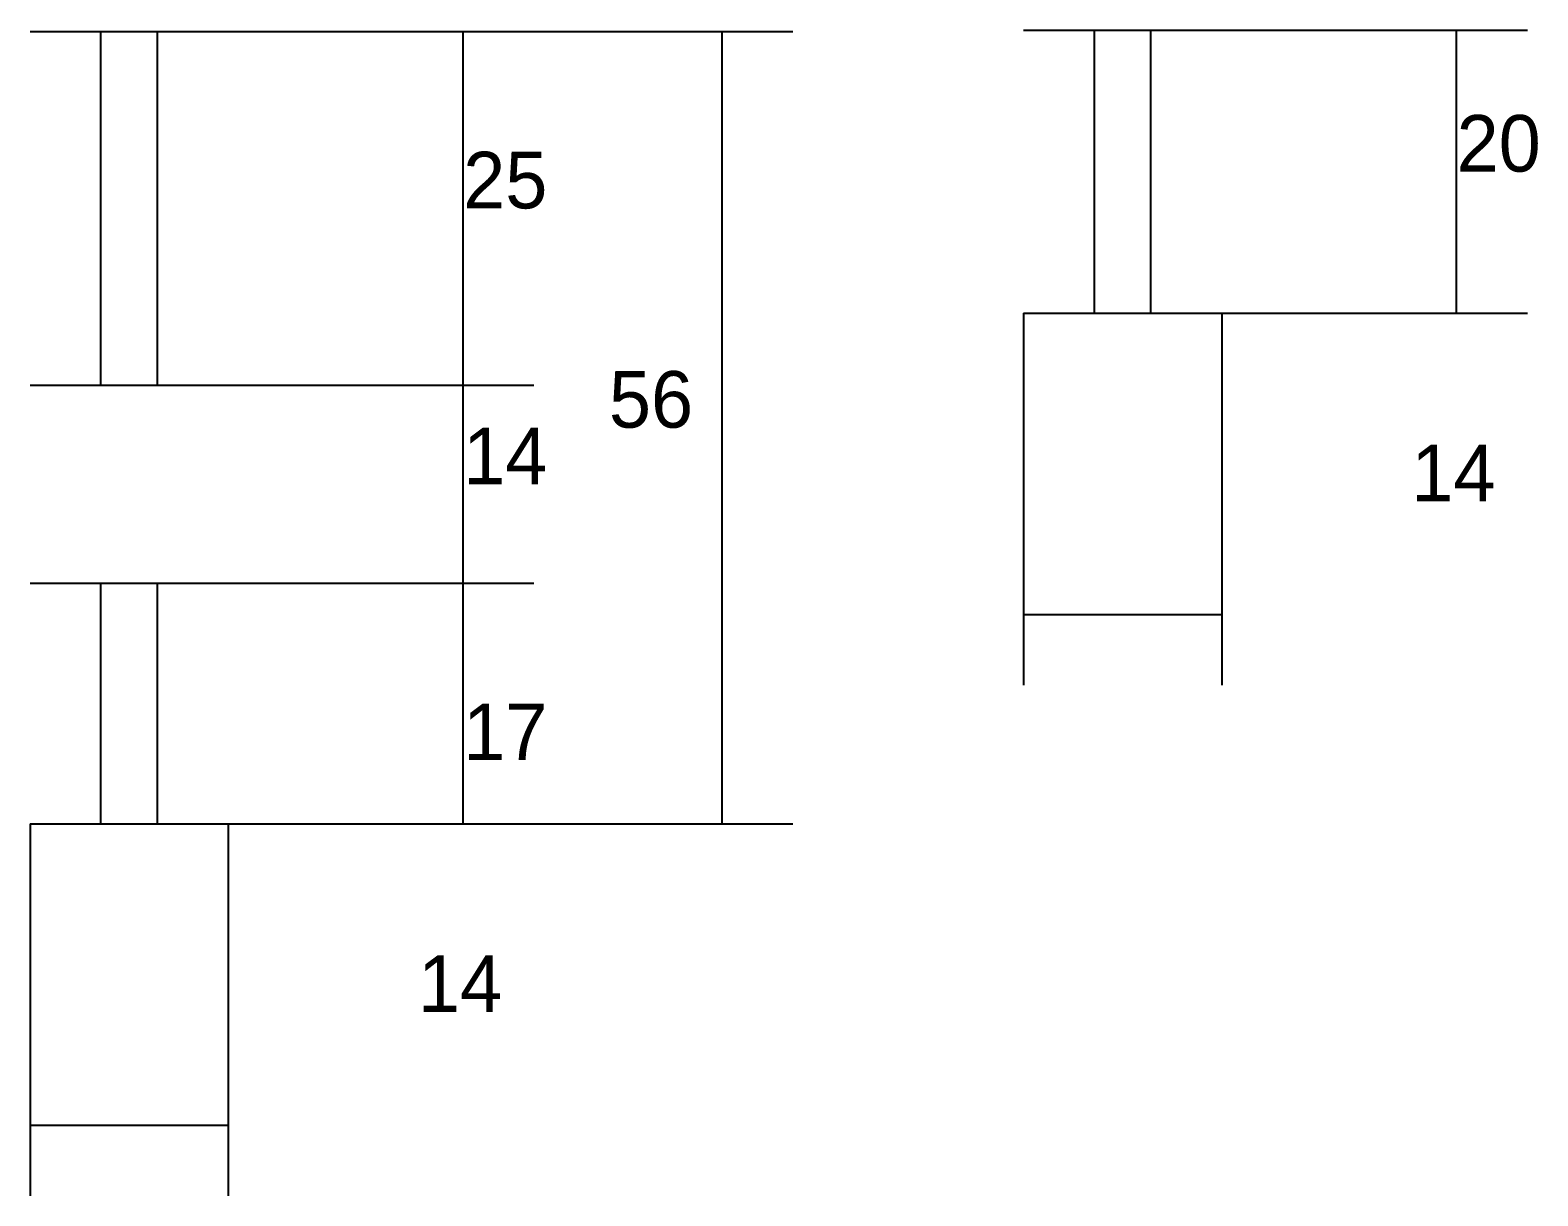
# Model space of a CAD drawing. Header units: metres. Extents: x 2486 to 4256, y -3557 to -3239.
# Drawn here: x 2691.4 to 2797.9, y -3446.5 to -3364.1 of the extents above; entities that cross this region are included whole.
import ezdxf

# ---------------------------------------------------------------- set-up
doc = ezdxf.new("R2010")
doc.units = ezdxf.units.M
for name, color, linetype in [('COTA', 4, 'Continuous'), ('Painéis', 200, 'Continuous'), ('SARR_EDITAR', 141, 'Continuous')]:
    doc.layers.add(name, color=color, linetype=linetype)

msp = doc.modelspace()

# ---------------------------------------------------------------- linework, layer by layer
at = {"layer": 'COTA'}
for p, q in [((2705.4, -3364.2), (2727, -3364.2)), ((2705.4, -3364.2), (2745.3, -3364.2)), ((2722, -3389.2), (2722, -3364.2)), ((2740.3, -3420.2), (2740.3, -3364.2)), ((2775.6, -3364.1), (2797.2, -3364.1)), ((2792.2, -3384.1), (2792.2, -3364.1)), ((2761.6, -3384.1), (2761.6, -3410.4)), ((2775.6, -3384.1), (2797.2, -3384.1)), ((2775.6, -3384.1), (2775.6, -3410.4)), ((2705.4, -3389.2), (2727, -3389.2)), ((2705.4, -3389.2), (2727, -3389.2)), ((2722, -3403.2), (2722, -3389.2)), ((2705.4, -3403.2), (2727, -3403.2)), ((2705.4, -3403.2), (2727, -3403.2)), ((2722, -3420.2), (2722, -3403.2)), ((2761.6, -3405.4), (2775.6, -3405.4)), ((2691.4, -3420.2), (2691.4, -3446.5)), ((2705.4, -3420.2), (2705.4, -3446.5)), ((2705.4, -3420.2), (2727, -3420.2)), ((2705.4, -3420.2), (2745.3, -3420.2)), ((2691.4, -3441.5), (2705.4, -3441.5))]:
    msp.add_line(p, q, dxfattribs=at)
at = {"layer": 'Painéis'}
for p, q in [((2691.4, -3364.2), (2705.4, -3364.2)), ((2761.6, -3364.1), (2775.6, -3364.1)), ((2761.6, -3384.1), (2775.6, -3384.1)), ((2691.4, -3389.2), (2705.4, -3389.2)), ((2691.4, -3403.2), (2705.4, -3403.2)), ((2691.4, -3420.2), (2705.4, -3420.2))]:
    msp.add_line(p, q, dxfattribs=at)
at = {"layer": 'SARR_EDITAR'}
for p, q in [((2696.4, -3389.2), (2696.4, -3364.2)), ((2700.4, -3389.2), (2700.4, -3364.2)), ((2766.6, -3384.1), (2766.6, -3364.1)), ((2770.6, -3384.1), (2770.6, -3364.1)), ((2696.4, -3420.2), (2696.4, -3403.2)), ((2700.4, -3420.2), (2700.4, -3403.2))]:
    msp.add_line(p, q, dxfattribs=at)

# ---------------------------------------------------------------- texts
at = {"layer": 'COTA'}
for s, p in [('20', (2792.2, -3374.1)), ('25', (2722, -3376.7)), ('56', (2732.3, -3392.2)), ('14', (2722, -3396.2)), ('14', (2789, -3397.4)), ('17', (2722, -3415.7)), ('14', (2718.8, -3433.5))]:
    msp.add_text(s, height=4, dxfattribs=at).set_placement(p)

doc.saveas('drawing.dxf')
